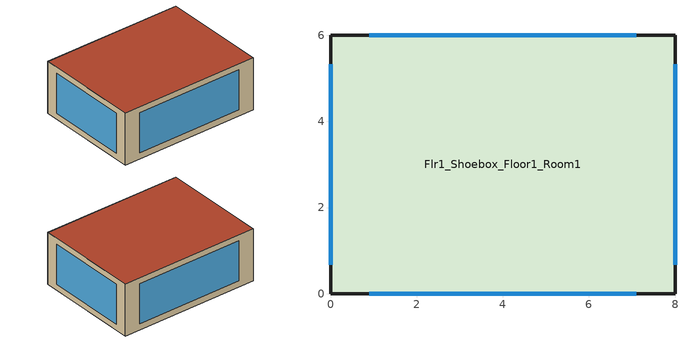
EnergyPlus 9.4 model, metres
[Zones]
Flr1_Shoebox_Floor1_Room1
 floor adiabatic (Envelope): 0,6 8,6 8,0 0,0 z0
 wall outside (Envelope): 0,6 0,0 8,0 8,6 0,6 z0:3
 window (Window): 0,5.32 0,0.68 / 0.9,0 7.1,0 / 8,0.68 8,5.32 / 7.1,6 0.9,6 z0.34:2.66
 roof outside (EnvelopeFlipped): 8,6 0,6 0,0 8,0 z3
[Building]
Shoebox1Floor: North Axis {deg}=0; Terrain=City; Loads Convergence Tolerance Value {W}=0.001; Temperature Convergence Tolerance Value {deltaC}=0.01; Solar Distribution=FullExterior; Maximum Number of Warmup Days=100; Minimum Number of Warmup Days=6
[Material] Roughness=MediumRough; Thermal Absorptance=0.9; Solar Absorptance=0.6; Visible Absorptance=0.6
Name | Thickness {m} | Conductivity {W/m-K} | Density {kg/m3} | Specific Heat {J/kg-K}
Insulation | 0.1 | 0.04 | 40 | 1470
Concrete | 0.2 | 0.37 | 1190 | 840
[WindowMaterial:Glazing] Optical Data Type=SpectralAverage; Thickness {m}=0.003; Solar Transmittance at Normal Incidence=0.837; Front Side Solar Reflectance at Normal Incidence=0.075; Back Side Solar Reflectance at Normal Incidence=0.075; Visible Transmittance at Normal Incidence=0.898; Front Side Visible Reflectance at Normal Incidence=0.081; Back Side Visible Reflectance at Normal Incidence=0.081; Infrared Transmittance at Normal Incidence=0; Front Side Infrared Hemispherical Emissivity=0.84; Back Side Infrared Hemispherical Emissivity=0.84; Conductivity {W/m-K}=0.9; Dirt Correction Factor for Solar and Visible Transmittance=1; Solar Diffusing=No
Clear 3mm; Clear 3mm loe
[WindowMaterial:Gas]
Air 6mm: Gas Type=Air; Thickness {m}=0.0063
[Construction]
Envelope: Insulation, Concrete
Window: Clear 3mm, Air 6mm, Clear 3mm, Air 6mm, Clear 3mm loe
EnvelopeFlipped: Concrete, Insulation
[Zone]
Flr1_Shoebox_Floor1_Room1: Type=1; Multiplier=1; Ceiling Height {m}=3; Volume {m3}=144; Floor Area {m2}=48; Part of Total Floor Area=Yes
